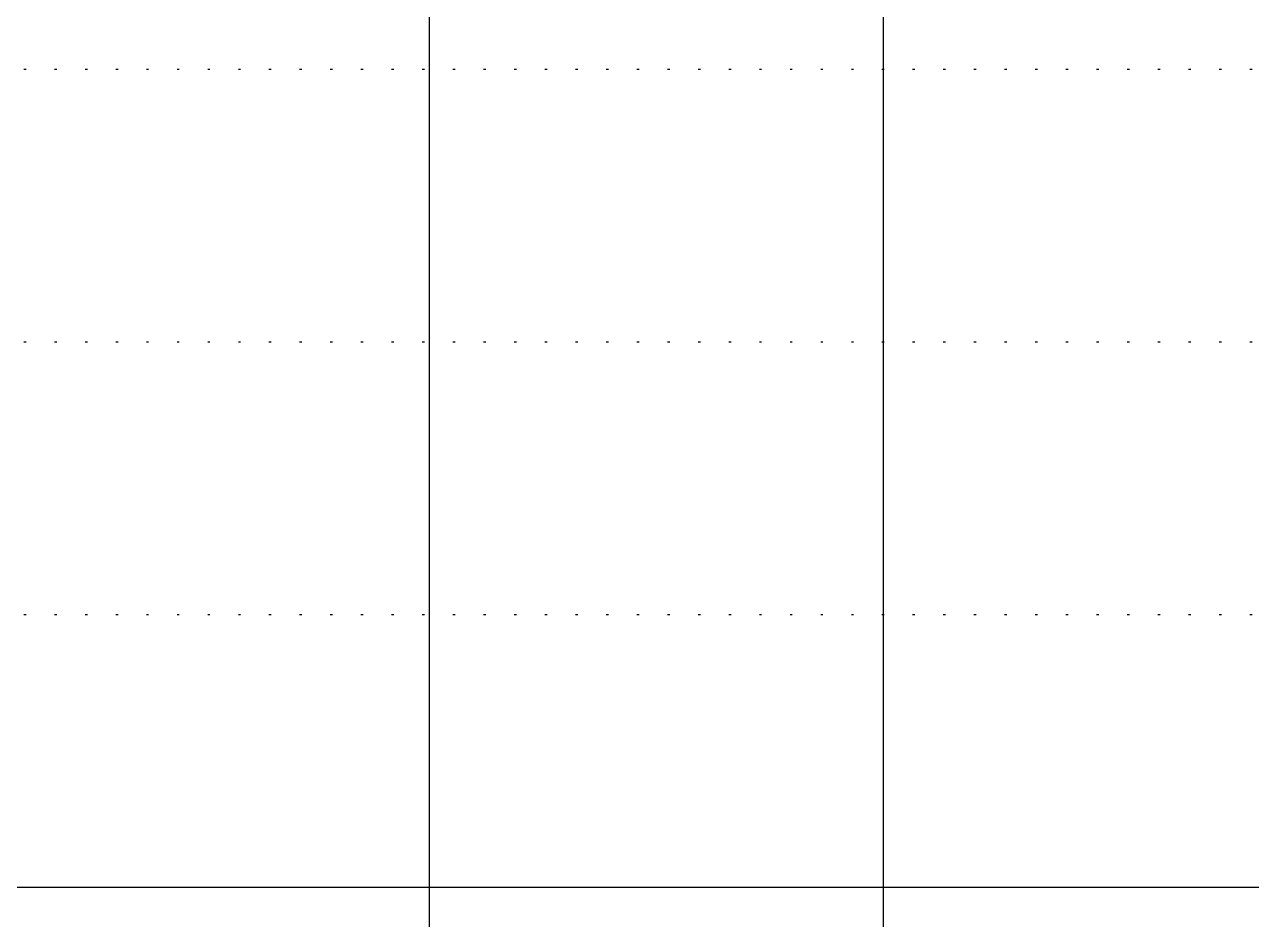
# Model space of a CAD drawing. Header units: millimetres. Extents: x -1499 to 6658, y -12483 to -6008.
# Drawn here: x 1518.3 to 1572.4, y -11214.5 to -11175.1 of the extents above; entities that cross this region are included whole.
import ezdxf

# ---------------------------------------------------------------- set-up
doc = ezdxf.new("R2010")
doc.units = ezdxf.units.MM
doc.linetypes.add('A-DOTLN01H', pattern=[0.125, 0, -0.125])
doc.layers.add('_와꾸', color=7, linetype='Continuous', plot=False)
doc.layers.add('CR-GRID', color=56, linetype='A-DOTLN01H')
doc.layers.add('수직그리드', color=1, linetype='Continuous')

msp = doc.modelspace()

# ---------------------------------------------------------------- linework, layer by layer
at = {"layer": '_와꾸', "color": 7, "true_color": 0xffffff}
msp.add_lwpolyline([(1436.157, -11213.058), (2236.157, -11213.058), (2236.157, -10697.058), (1436.157, -10697.058)], close=True, dxfattribs=at)
at = {"layer": 'CR-GRID', "linetype": 'A-DOTLN01H', "ltscale": 10}
for p, q in [((696.157, -11177.058), (5436.157, -11177.058)), ((696.157, -11189.058), (6636.157, -11189.058)), ((696.157, -11201.058), (6636.157, -11201.058))]:
    msp.add_line(p, q, dxfattribs=at)
at = {"layer": 'CR-GRID', "color": 6, "linetype": 'A-DOTLN01H', "ltscale": 10}
msp.add_line((696.157, -11213.058), (6636.157, -11213.058), dxfattribs=at)
at = {"layer": '수직그리드'}
for p, q in [((1556.157, -11038.128), (1556.157, -11873.058)), ((1536.157, -11101.92), (1536.157, -11873.058))]:
    msp.add_line(p, q, dxfattribs=at)

doc.saveas('drawing.dxf')
